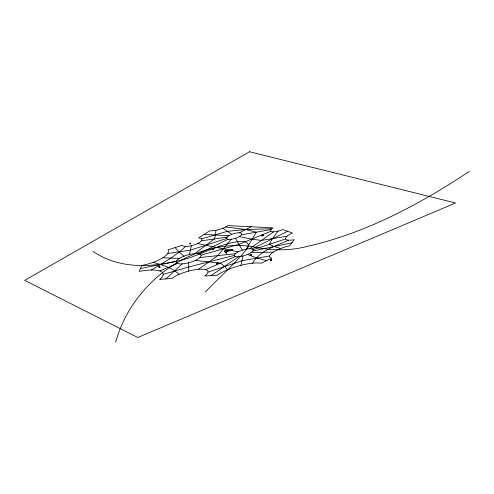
<?xml version="1.0" encoding="UTF-8"?>
<svg xmlns="http://www.w3.org/2000/svg" width="494" height="494" viewBox="0 0 494 494"><rect width="100%" height="100%" fill="white"/><g stroke="black" fill="none" stroke-linecap="round" stroke-linejoin="round"><path stroke-width="0.74" d="M271.027 260.344L270.601 259.554L270.681 260.357L270.706 259.486L270.916 259.825M217.835 262.678C217.724 263.611 218.101 263.345 217.558 262.697M271.286 260.128L271.095 259.696L271.274 260.134M261.95 235.626C261.653 236.441 262.468 235.249 261.233 235.644L261.845 235.65M216.817 263.53L216.545 264.024L216.897 263.296M250.328 254.515L250.785 255.324L250.483 254.429M159.019 266.525L159.482 267.371L159.124 266.612M216.539 264L216.619 263.574M215.927 230.272L215.575 234.965L214.359 238.966L194.735 253.613M262.592 234.483L262.827 235.447L262.672 234.885M250.26 254.694L250.606 255.225M263.123 234.823L263.475 235.212M158.945 266.624L159.259 267.075L159.327 266.322M216.582 263.839L216.662 263.296M212.982 249.495L212.76 248.865L212.945 249.816L212.834 249.439M263.08 234.823L263.345 235.366L263.302 234.73M261.95 235.218L262.542 235.916L262.283 235.274M190.561 243.814C190.598 243.326 190.307 244.085 190.567 243.647L190.486 243.449M189.529 254.459L191.339 245.703M217.78 263.259L217.768 262.431M159.858 267.1L159.519 266.859L160.173 267.235L159.661 267.31M217.761 262.894L217.502 263.277L217.632 262.438L217.65 262.944M240.911 265.346L243.079 255.948M190.19 242.992L190.054 243.777M262.351 235.453C262.802 235.07 262.351 235.904 262.475 234.983L262.827 235.447M262.024 235.873L261.758 235.428M115.67 342.249C131.453 284.254 190.029 238.886 250.933 246.302C269.582 250.637 289.009 251.261 307.645 246.296C366.054 233.038 419.684 204.25 469.3 171.455M250.458 255.108L250.501 254.54M217.681 262.796L217.669 263.074M217.459 263.123L217.626 262.771M246.136 249.186L256.324 232.174L246.018 229.525L225.641 226.987M270.706 260.344L270.811 259.739L270.916 260.208M190.264 243.548L189.931 243.783M263.364 235.477L263.074 234.65M278.066 231.161L272.262 238.861L269.391 244.32L274.102 246.562L280.79 248.457M252.539 263.191C260.252 250.155 275.64 246.395 288.403 240.189M231.248 239.244L217.848 255.602L198.502 269.31M205.337 292.034C219.355 277.362 234.916 264 247.55 248.074C250.557 244.66 246.265 241.134 242.782 241.362C218.719 242.227 198.02 257.936 174.345 261.604A60.287 19.414 -15.9 0 1 160.427 264.197C137.418 267.655 112.508 264.908 93.002 251.366M159.179 266.914L159.192 267.316M182.15 263.87L165.873 278.906M185.478 246.376C175.561 256.256 163.187 262.87 151.294 270.002M251.063 254.521L250.989 255.095L250.711 254.632M262.129 235.354L262.617 235.86M249.563 248.748L273.676 231.84M250.866 255.071L251.489 254.997L250.841 254.731M238.571 256.726L211.006 275.633M251.082 226.777L239.504 232.785M198.779 253.737L227.95 239.232M287.613 231.266L251.996 248.927M251.489 254.997L250.989 255.095L251.471 254.929M205.547 269.644L235.366 256.503M159.821 270.94L177.513 263.475M270.873 231.272L238.991 244.363L201.07 255.151A12.961 3.903 -16 0 0 181.465 257.263A12.961 3.903 -16 0 0 183.299 263.771A12.961 3.903 -16 0 0 201.07 255.151M208.005 272.132L241.98 260.721L269.57 255.966M226.715 238.441L190.418 250.137L167.688 253.49M253.218 249.668L285.618 238.954M163.218 274.374L188.696 266.97L234.292 255.404M201.632 238.837L227.37 231.334L246.018 229.525L271.793 228.734M291.929 242.789L252.977 250.989M176.21 261.437L140.494 268.452M250.415 255.237L250.631 255.194M287.033 236.225L261.419 240.436L252.076 239.158L239.263 236.614M241.523 234.804L270.953 229.568M201.398 240.844L227.16 237.12M232.304 250.162L228.944 250.81A3.872 1.149 -16.9 0 0 228.074 251.113L226.511 251.854L226.592 252.311A26.522 7.848 -16.3 0 1 226.765 252.675L226.82 252.835M199.879 257.559L235.397 253.694M232.415 250.106L227.073 251.199A3.285 0.976 -16.8 0 0 226.431 251.477L225.943 251.866L226.283 252.317A34.29 10.115 -16.1 0 1 226.709 252.891M232.643 249.995C231.322 250.439 223.146 250.038 226.005 252.465A28.127 8.293 -16.3 0 1 226.487 253.002M232.532 250.05C231.241 250.458 224.276 250.199 226.172 252.453A33.716 9.936 -16.1 0 1 226.598 252.947M232.76 249.939C231.97 250.322 222.448 249.989 225.338 252.094A34.66 10.207 -16.1 0 1 226.166 252.811L226.369 253.058M232.872 249.884C231.853 250.322 220.392 249.822 225.591 252.446A31.931 9.405 -16.2 0 1 226.258 253.113M159.259 267.075L159.482 267.371M251.143 252.607L273.361 252.088M162.792 257.782L179.347 258.418M204.146 234.403L228.957 235.706M195.278 260.424L220.349 263.123L224.622 266.303L227.567 269.798M197.483 243.567L238.281 251.854M266.525 260.715L256.621 257.924L247.525 254.472M153.263 262.295C162.335 265.259 172.079 267.34 179.026 274.398M213.112 249.347L213.359 249.563L213.007 248.71M251.329 255.052L250.952 254.571M190.104 243.703L190.11 243.289M222.874 228.222L231.742 234.354M183.959 256.182L179.069 252.064L175.16 247.587M190.307 243.209L190.542 243.622L190.171 243.209M213.161 249.26L213.359 249.563L213.136 248.593L213.26 249.223M235.49 238.25L242.332 250.192M212.655 249.038L212.877 249.427M262.487 234.582L262.82 235.193M261.647 235.428L261.869 235.799M251.051 254.503L251.23 254.885M261.554 235.101L261.826 235.706M271.058 259.529L271.367 260.214M250.903 254.478L251.076 254.941M250.742 254.496L250.933 255.028M261.573 235.397L261.641 235.749M188.665 262.765L188.733 271.058M141.772 265.469L139.24 271.391A29.325 8.571 -14.9 0 1 159.716 279.406L171.974 278.406A20.007 5.65 -16 0 1 198.94 269.273A20.007 5.65 -16 0 1 204.695 276.029L217.249 275.238A27.553 7.466 -16.9 0 1 261.209 263.253L271.793 258.146A16.382 4.551 -17.8 0 1 272.805 252.459A16.382 4.551 -17.8 0 1 289.632 245.858L294.257 239.67A12.85 3.73 -18.2 0 1 285.581 238.843A12.85 3.73 -18.2 0 1 292.392 232.983L282.729 229.512A8.806 2.674 -18 0 1 272.108 231.754A8.806 2.674 -18 0 1 273.028 227.858L228 225.641A13.468 4.397 -16.8 0 1 209.697 230.822L198.662 237.935A10.257 3.254 -16.2 0 1 196.902 243.838A10.257 3.254 -16.2 0 1 182.329 245.296L167.997 249.871A23.965 7.54 -15.1 0 1 141.772 265.469M249.544 151.751L24.7 280.345L137.801 337.513L455.542 202.985L249.544 151.751M239.596 256.621A9.917 2.884 -17.1 0 0 253.305 249.896A9.917 2.884 -17.1 0 0 238.522 251.73A9.917 2.884 -17.1 0 0 239.596 256.621M230.612 239.318A7.898 2.451 -17.1 0 0 241.832 233.934A7.898 2.451 -17.1 0 0 230.309 234.977A7.898 2.451 -17.1 0 0 230.612 239.318"/></g></svg>
